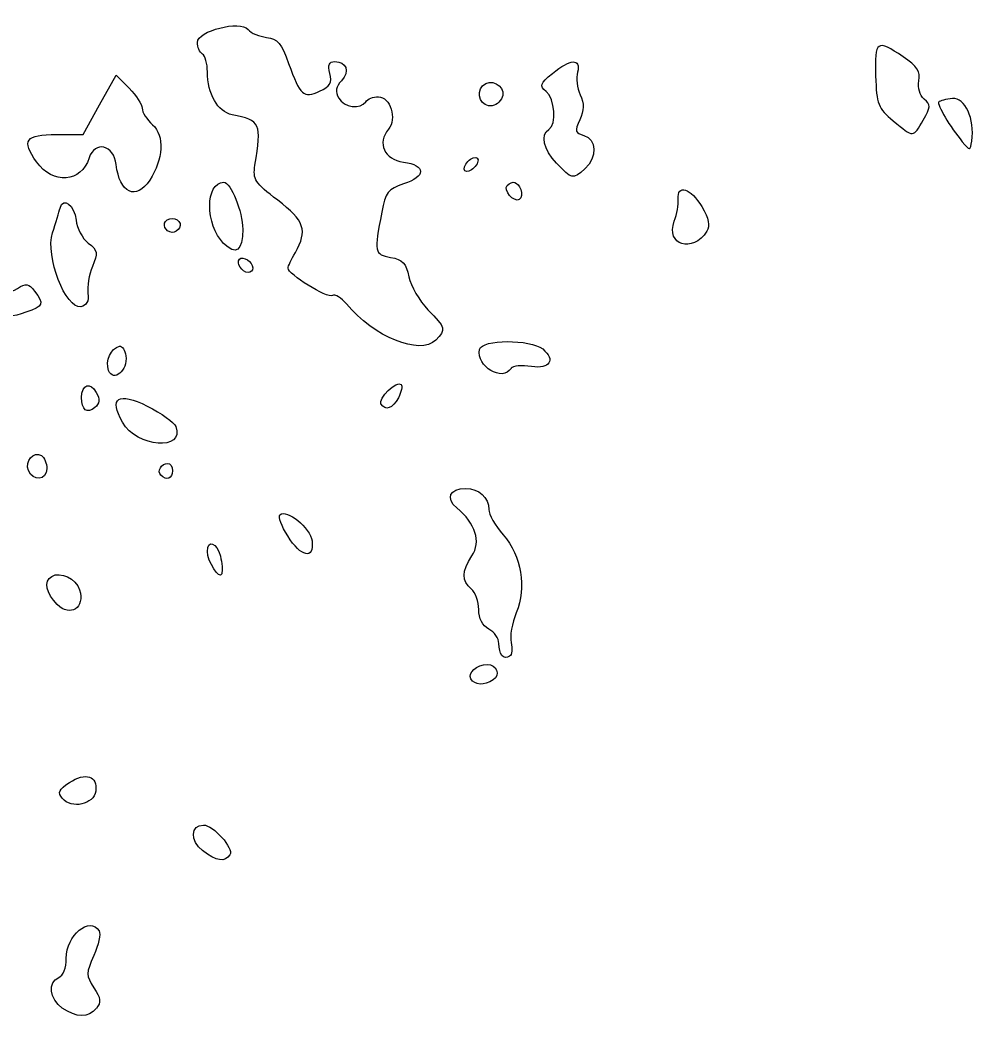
# Model space of a CAD drawing. Header units: centimetres. Extents: x -9.1 to 23.1, y -7.7 to 7.6.
# Drawn here: x 2.427 to 3.668, y -4.583 to -3.286 of the extents above; entities that cross this region are included whole.
import ezdxf

# ---------------------------------------------------------------- set-up
doc = ezdxf.new("R2010")
doc.units = ezdxf.units.CM
doc.header["$MEASUREMENT"] = 0
doc.layers.add('Layer 1', color=7, linetype='Continuous')

msp = doc.modelspace()

# ---------------------------------------------------------------- linework, layer by layer
at = {"layer": 'Layer 1'}
for points, knots in [([(2.96707, -3.70176), (2.98083, -3.688), (2.98044, -3.68647), (2.95704, -3.66231), (2.95704, -3.66231), (2.94588, -3.65079), (2.93474, -3.63156), (2.93228, -3.61956), (2.93228, -3.61956), (2.92868, -3.60196), (2.9241, -3.59709), (2.90849, -3.59429), (2.90849, -3.59429), (2.88741, -3.5905), (2.88683, -3.58759), (2.89687, -3.53567), (2.89687, -3.53567), (2.90187, -3.50982), (2.90529, -3.50539), (2.92525, -3.49889), (2.92525, -3.49889), (2.95472, -3.4893), (2.95463, -3.47458), (2.92509, -3.47036), (2.92509, -3.47036), (2.90016, -3.46682), (2.89064, -3.44581), (2.90572, -3.42763), (2.90572, -3.42763), (2.91695, -3.4141), (2.9081, -3.38545), (2.89269, -3.38545), (2.89269, -3.38545), (2.88579, -3.38545), (2.87832, -3.38837), (2.8761, -3.39198), (2.8761, -3.39198), (2.86959, -3.40251), (2.8479, -3.39949), (2.84096, -3.38708), (2.84096, -3.38708), (2.83636, -3.37887), (2.83737, -3.37256), (2.84454, -3.36463), (2.84454, -3.36463), (2.85568, -3.35233), (2.85126, -3.33973), (2.83581, -3.33973), (2.83581, -3.33973), (2.82845, -3.33973), (2.82674, -3.34391), (2.82954, -3.35507), (2.82954, -3.35507), (2.83259, -3.36722), (2.82983, -3.37203), (2.81619, -3.37824), (2.81619, -3.37824), (2.79521, -3.3878), (2.79071, -3.38379), (2.77595, -3.3424), (2.77595, -3.3424), (2.76661, -3.31622), (2.76136, -3.30997), (2.74731, -3.30832), (2.74731, -3.30832), (2.73784, -3.30721), (2.72702, -3.30259), (2.72325, -3.29805), (2.72325, -3.29805), (2.71292, -3.2856), (2.6573, -3.29966), (2.6573, -3.3147), (2.6573, -3.3147), (2.6573, -3.32085), (2.66024, -3.32771), (2.66383, -3.32993), (2.66383, -3.32993), (2.66742, -3.33215), (2.67036, -3.34247), (2.67036, -3.35287), (2.67036, -3.35287), (2.67036, -3.38179), (2.68365, -3.40494), (2.7025, -3.40885), (2.7025, -3.40885), (2.73956, -3.41655), (2.74093, -3.41957), (2.73213, -3.47444), (2.73213, -3.47444), (2.72919, -3.49279), (2.73221, -3.49738), (2.76166, -3.51987), (2.76166, -3.51987), (2.79658, -3.5465), (2.80095, -3.55943), (2.78466, -3.58792), (2.78466, -3.58792), (2.77953, -3.5969), (2.77522, -3.60605), (2.77509, -3.60826), (2.77509, -3.60826), (2.77465, -3.61588), (2.82636, -3.64794), (2.83273, -3.644), (2.83273, -3.644), (2.83625, -3.64182), (2.84458, -3.64668), (2.85125, -3.65481), (2.85125, -3.65481), (2.88675, -3.698), (2.94657, -3.72225), (2.96706, -3.70176), (2.96706, -3.70176), (2.96706, -3.70176), (2.96707, -3.70176), (2.96707, -3.70176)], [0, 0, 0, 0, 0.0333333, 0.0333333, 0.0333333, 0.0333333, 0.0666667, 0.0666667, 0.0666667, 0.0666667, 0.1, 0.1, 0.1, 0.1, 0.1333333, 0.1333333, 0.1333333, 0.1333333, 0.1666667, 0.1666667, 0.1666667, 0.1666667, 0.2, 0.2, 0.2, 0.2, 0.2333333, 0.2333333, 0.2333333, 0.2333333, 0.2666667, 0.2666667, 0.2666667, 0.2666667, 0.3, 0.3, 0.3, 0.3, 0.3333333, 0.3333333, 0.3333333, 0.3333333, 0.3666667, 0.3666667, 0.3666667, 0.3666667, 0.4, 0.4, 0.4, 0.4, 0.4333333, 0.4333333, 0.4333333, 0.4333333, 0.4666667, 0.4666667, 0.4666667, 0.4666667, 0.5, 0.5, 0.5, 0.5, 0.5333333, 0.5333333, 0.5333333, 0.5333333, 0.5666667, 0.5666667, 0.5666667, 0.5666667, 0.6, 0.6, 0.6, 0.6, 0.6333333, 0.6333333, 0.6333333, 0.6333333, 0.6666667, 0.6666667, 0.6666667, 0.6666667, 0.7, 0.7, 0.7, 0.7, 0.7333333, 0.7333333, 0.7333333, 0.7333333, 0.7666667, 0.7666667, 0.7666667, 0.7666667, 0.8, 0.8, 0.8, 0.8, 0.8333333, 0.8333333, 0.8333333, 0.8333333, 0.8666667, 0.8666667, 0.8666667, 0.8666667, 0.9, 0.9, 0.9, 0.9, 0.9333333, 0.9333333, 0.9333333, 0.9333333, 1, 1, 1, 1]), ([(3.56188, -3.41673), (3.54205, -3.40027), (3.54017, -3.39549), (3.53897, -3.35813), (3.53897, -3.35813), (3.53749, -3.31232), (3.54047, -3.31025), (3.57459, -3.33344), (3.57459, -3.33344), (3.59298, -3.34594), (3.59748, -3.3528), (3.59518, -3.36486), (3.59518, -3.36486), (3.59348, -3.37377), (3.59637, -3.38372), (3.60204, -3.38843), (3.60204, -3.38843), (3.61073, -3.39564), (3.6106, -3.39875), (3.60093, -3.41575), (3.60093, -3.41575), (3.58772, -3.43897), (3.58865, -3.43895), (3.56189, -3.41674), (3.56189, -3.41674), (3.56189, -3.41674), (3.56188, -3.41673), (3.56188, -3.41673)], [0, 0, 0, 0, 0.125, 0.125, 0.125, 0.125, 0.25, 0.25, 0.25, 0.25, 0.375, 0.375, 0.375, 0.375, 0.5, 0.5, 0.5, 0.5, 0.625, 0.625, 0.625, 0.625, 0.75, 0.75, 0.75, 0.75, 1, 1, 1, 1]), ([(3.16109, -3.47912), (3.17729, -3.46446), (3.17659, -3.44014), (3.15985, -3.43576), (3.15985, -3.43576), (3.14821, -3.43271), (3.14757, -3.43033), (3.15437, -3.41541), (3.15437, -3.41541), (3.16004, -3.40297), (3.16019, -3.39436), (3.15493, -3.38283), (3.15493, -3.38283), (3.151, -3.37421), (3.1494, -3.36099), (3.15138, -3.35344), (3.15138, -3.35344), (3.15616, -3.33517), (3.14234, -3.33591), (3.11879, -3.35517), (3.11879, -3.35517), (3.10258, -3.36844), (3.10164, -3.37113), (3.11063, -3.37859), (3.11063, -3.37859), (3.12194, -3.38798), (3.12441, -3.4216), (3.11426, -3.42787), (3.11426, -3.42787), (3.10291, -3.43489), (3.10715, -3.4535), (3.12432, -3.47202), (3.12432, -3.47202), (3.14377, -3.493), (3.1454, -3.49331), (3.1611, -3.47911), (3.1611, -3.47911), (3.1611, -3.47911), (3.16109, -3.47912), (3.16109, -3.47912)], [0, 0, 0, 0, 0.0909091, 0.0909091, 0.0909091, 0.0909091, 0.1818182, 0.1818182, 0.1818182, 0.1818182, 0.2727273, 0.2727273, 0.2727273, 0.2727273, 0.3636364, 0.3636364, 0.3636364, 0.3636364, 0.4545455, 0.4545455, 0.4545455, 0.4545455, 0.5454545, 0.5454545, 0.5454545, 0.5454545, 0.6363636, 0.6363636, 0.6363636, 0.6363636, 0.7272727, 0.7272727, 0.7272727, 0.7272727, 0.8181818, 0.8181818, 0.8181818, 0.8181818, 1, 1, 1, 1]), ([(2.59541, -3.4939), (2.61313, -3.46685), (2.61472, -3.43602), (2.59913, -3.42191), (2.59913, -3.42191), (2.59161, -3.41511), (2.58547, -3.40546), (2.58547, -3.40046), (2.58547, -3.40046), (2.58547, -3.39547), (2.57786, -3.38377), (2.56855, -3.37446), (2.56855, -3.37446), (2.56855, -3.37446), (2.55163, -3.35754), (2.55163, -3.35754), (2.55163, -3.35754), (2.55163, -3.35754), (2.53024, -3.39598), (2.53024, -3.39598), (2.53024, -3.39598), (2.53024, -3.39598), (2.50885, -3.43442), (2.50885, -3.43442), (2.50885, -3.43442), (2.50885, -3.43442), (2.47428, -3.43443), (2.47428, -3.43443), (2.47428, -3.43443), (2.43381, -3.43443), (2.42821, -3.44213), (2.44824, -3.47026), (2.44824, -3.47026), (2.46935, -3.49991), (2.50657, -3.49709), (2.51657, -3.46508), (2.51657, -3.46508), (2.52376, -3.44206), (2.54888, -3.44816), (2.55176, -3.47363), (2.55176, -3.47363), (2.55596, -3.51082), (2.57771, -3.52093), (2.59542, -3.49391), (2.59542, -3.49391), (2.59542, -3.49391), (2.59541, -3.4939), (2.59541, -3.4939)], [0, 0, 0, 0, 0.0769231, 0.0769231, 0.0769231, 0.0769231, 0.1538462, 0.1538462, 0.1538462, 0.1538462, 0.2307692, 0.2307692, 0.2307692, 0.2307692, 0.3076923, 0.3076923, 0.3076923, 0.3076923, 0.3846154, 0.3846154, 0.3846154, 0.3846154, 0.4615385, 0.4615385, 0.4615385, 0.4615385, 0.5384615, 0.5384615, 0.5384615, 0.5384615, 0.6153846, 0.6153846, 0.6153846, 0.6153846, 0.6923077, 0.6923077, 0.6923077, 0.6923077, 0.7692308, 0.7692308, 0.7692308, 0.7692308, 0.8461538, 0.8461538, 0.8461538, 0.8461538, 1, 1, 1, 1]), ([(3.0542, -3.3837), (3.0568, -3.3702), (3.03795, -3.36111), (3.02799, -3.37106), (3.02799, -3.37106), (3.01803, -3.38101), (3.02713, -3.39987), (3.04063, -3.39727), (3.04063, -3.39727), (3.04689, -3.39608), (3.05299, -3.38996), (3.05419, -3.3837), (3.05419, -3.3837), (3.05419, -3.3837), (3.0542, -3.3837), (3.0542, -3.3837)], [0, 0, 0, 0, 0.2, 0.2, 0.2, 0.2, 0.4, 0.4, 0.4, 0.4, 0.6, 0.6, 0.6, 0.6, 1, 1, 1, 1]), ([(3.65163, -3.44393), (3.63598, -3.42523), (3.61804, -3.39498), (3.6209, -3.39213), (3.6209, -3.39213), (3.62231, -3.39073), (3.63036, -3.38875), (3.63879, -3.3878), (3.63879, -3.3878), (3.65515, -3.38591), (3.66815, -3.41456), (3.66383, -3.44299), (3.66383, -3.44299), (3.66189, -3.45577), (3.66155, -3.45579), (3.65163, -3.44394), (3.65163, -3.44394), (3.65163, -3.44394), (3.65163, -3.44393), (3.65163, -3.44393)], [0, 0, 0, 0, 0.1666667, 0.1666667, 0.1666667, 0.1666667, 0.3333333, 0.3333333, 0.3333333, 0.3333333, 0.5, 0.5, 0.5, 0.5, 0.6666667, 0.6666667, 0.6666667, 0.6666667, 1, 1, 1, 1]), ([(3.0216, -3.47074), (3.02323, -3.46584), (3.02078, -3.46339), (3.01589, -3.46503), (3.01589, -3.46503), (3.01118, -3.46659), (3.00603, -3.47174), (3.00446, -3.47646), (3.00446, -3.47646), (3.00283, -3.48136), (3.00528, -3.4838), (3.01017, -3.48217), (3.01017, -3.48217), (3.01489, -3.48061), (3.02003, -3.47546), (3.0216, -3.47074)], [0, 0, 0, 0, 0.2, 0.2, 0.2, 0.2, 0.4, 0.4, 0.4, 0.4, 0.6, 0.6, 0.6, 0.6, 1, 1, 1, 1]), ([(2.71629, -3.55783), (2.71629, -3.53517), (2.70068, -3.4964), (2.69163, -3.49659), (2.69163, -3.49659), (2.66743, -3.49708), (2.66727, -3.55198), (2.69138, -3.5761), (2.69138, -3.5761), (2.70757, -3.5923), (2.71627, -3.58591), (2.71627, -3.55783), (2.71627, -3.55783), (2.71627, -3.55783), (2.71629, -3.55783), (2.71629, -3.55783)], [0, 0, 0, 0, 0.2, 0.2, 0.2, 0.2, 0.4, 0.4, 0.4, 0.4, 0.6, 0.6, 0.6, 0.6, 1, 1, 1, 1]), ([(3.07759, -3.50606), (3.07365, -3.4958), (3.06708, -3.49381), (3.06013, -3.50077), (3.06013, -3.50077), (3.05437, -3.50653), (3.06877, -3.52337), (3.07577, -3.51905), (3.07577, -3.51905), (3.0788, -3.5172), (3.07962, -3.51133), (3.0776, -3.50606), (3.0776, -3.50606), (3.0776, -3.50606), (3.07759, -3.50606), (3.07759, -3.50606)], [0, 0, 0, 0, 0.2, 0.2, 0.2, 0.2, 0.4, 0.4, 0.4, 0.4, 0.6, 0.6, 0.6, 0.6, 1, 1, 1, 1]), ([(3.31955, -3.56034), (3.32398, -3.55332), (3.32203, -3.54384), (3.31297, -3.52832), (3.31297, -3.52832), (3.29898, -3.50436), (3.28057, -3.4986), (3.28231, -3.51873), (3.28231, -3.51873), (3.2829, -3.52558), (3.28063, -3.53843), (3.27727, -3.54729), (3.27727, -3.54729), (3.26545, -3.57837), (3.30122, -3.58942), (3.31955, -3.56035), (3.31955, -3.56035), (3.31955, -3.56035), (3.31955, -3.56034), (3.31955, -3.56034)], [0, 0, 0, 0, 0.1666667, 0.1666667, 0.1666667, 0.1666667, 0.3333333, 0.3333333, 0.3333333, 0.3333333, 0.5, 0.5, 0.5, 0.5, 0.6666667, 0.6666667, 0.6666667, 0.6666667, 1, 1, 1, 1]), ([(2.51496, -3.641), (2.51377, -3.63265), (2.51648, -3.61694), (2.52097, -3.6061), (2.52097, -3.6061), (2.52828, -3.58845), (2.5277, -3.58528), (2.5154, -3.57573), (2.5154, -3.57573), (2.50785, -3.56987), (2.50074, -3.55648), (2.49959, -3.54598), (2.49959, -3.54598), (2.49743, -3.52609), (2.48293, -3.51509), (2.47885, -3.53024), (2.47885, -3.53024), (2.47756, -3.53503), (2.47312, -3.54953), (2.46898, -3.56246), (2.46898, -3.56246), (2.4594, -3.59239), (2.48623, -3.66232), (2.5058, -3.65843), (2.5058, -3.65843), (2.51347, -3.65691), (2.51642, -3.65129), (2.51496, -3.64099), (2.51496, -3.64099), (2.51496, -3.64099), (2.51496, -3.641), (2.51496, -3.641)], [0, 0, 0, 0, 0.1111111, 0.1111111, 0.1111111, 0.1111111, 0.2222222, 0.2222222, 0.2222222, 0.2222222, 0.3333333, 0.3333333, 0.3333333, 0.3333333, 0.4444444, 0.4444444, 0.4444444, 0.4444444, 0.5555556, 0.5555556, 0.5555556, 0.5555556, 0.6666667, 0.6666667, 0.6666667, 0.6666667, 0.7777778, 0.7777778, 0.7777778, 0.7777778, 1, 1, 1, 1]), ([(2.63407, -3.55571), (2.6389, -3.5479), (2.62661, -3.54015), (2.61791, -3.54553), (2.61791, -3.54553), (2.61061, -3.55005), (2.6154, -3.56179), (2.62455, -3.56179), (2.62455, -3.56179), (2.62772, -3.56179), (2.632, -3.55907), (2.63407, -3.55571)], [0, 0, 0, 0, 0.25, 0.25, 0.25, 0.25, 0.5, 0.5, 0.5, 0.5, 1, 1, 1, 1]), ([(2.72925, -3.60791), (2.72925, -3.60021), (2.71651, -3.59196), (2.71183, -3.59664), (2.71183, -3.59664), (2.70715, -3.60132), (2.7154, -3.61405), (2.7231, -3.61405), (2.7231, -3.61405), (2.72648, -3.61405), (2.72925, -3.61129), (2.72925, -3.6079), (2.72925, -3.6079), (2.72925, -3.6079), (2.72925, -3.60791), (2.72925, -3.60791)], [0, 0, 0, 0, 0.2, 0.2, 0.2, 0.2, 0.4, 0.4, 0.4, 0.4, 0.6, 0.6, 0.6, 0.6, 1, 1, 1, 1]), ([(2.4345, -3.66566), (2.45747, -3.65765), (2.45852, -3.65507), (2.44566, -3.63811), (2.44566, -3.63811), (2.43803, -3.62804), (2.43466, -3.6275), (2.42337, -3.63457), (2.42337, -3.63457), (2.41216, -3.64157), (2.40804, -3.64103), (2.39711, -3.63115), (2.39711, -3.63115), (2.38872, -3.62356), (2.37935, -3.62095), (2.37053, -3.62375), (2.37053, -3.62375), (2.35735, -3.62793), (2.35727, -3.62869), (2.36807, -3.64696), (2.36807, -3.64696), (2.38313, -3.67246), (2.40078, -3.67743), (2.43449, -3.66568), (2.43449, -3.66568), (2.43449, -3.66568), (2.4345, -3.66566), (2.4345, -3.66566)], [0, 0, 0, 0, 0.125, 0.125, 0.125, 0.125, 0.25, 0.25, 0.25, 0.25, 0.375, 0.375, 0.375, 0.375, 0.5, 0.5, 0.5, 0.5, 0.625, 0.625, 0.625, 0.625, 0.75, 0.75, 0.75, 0.75, 1, 1, 1, 1]), ([(2.56438, -3.7224), (2.56331, -3.7149), (2.55949, -3.70927), (2.5559, -3.70989), (2.5559, -3.70989), (2.54499, -3.71178), (2.53723, -3.72915), (2.54188, -3.74127), (2.54188, -3.74127), (2.548, -3.75723), (2.56707, -3.74127), (2.56438, -3.7224)], [0, 0, 0, 0, 0.25, 0.25, 0.25, 0.25, 0.5, 0.5, 0.5, 0.5, 1, 1, 1, 1]), ([(3.06505, -3.73858), (3.06712, -3.7352), (3.07905, -3.73414), (3.09156, -3.73619), (3.09156, -3.73619), (3.11556, -3.7401), (3.12347, -3.72774), (3.10614, -3.71344), (3.10614, -3.71344), (3.09026, -3.70034), (3.02685, -3.70077), (3.02417, -3.71398), (3.02417, -3.71398), (3.01967, -3.73619), (3.05383, -3.75676), (3.06506, -3.73859), (3.06506, -3.73859), (3.06506, -3.73859), (3.06505, -3.73858), (3.06505, -3.73858)], [0, 0, 0, 0, 0.1666667, 0.1666667, 0.1666667, 0.1666667, 0.3333333, 0.3333333, 0.3333333, 0.3333333, 0.5, 0.5, 0.5, 0.5, 0.6666667, 0.6666667, 0.6666667, 0.6666667, 1, 1, 1, 1]), ([(2.52589, -3.76992), (2.51817, -3.7555), (2.50676, -3.75949), (2.50676, -3.77661), (2.50676, -3.77661), (2.50676, -3.79277), (2.51379, -3.79809), (2.52398, -3.78964), (2.52398, -3.78964), (2.53029, -3.7844), (2.5308, -3.77911), (2.52589, -3.76992)], [0, 0, 0, 0, 0.25, 0.25, 0.25, 0.25, 0.5, 0.5, 0.5, 0.5, 1, 1, 1, 1]), ([(2.91853, -3.77676), (2.92254, -3.76927), (2.92413, -3.76145), (2.92207, -3.75939), (2.92207, -3.75939), (2.91662, -3.75393), (2.89177, -3.77802), (2.89592, -3.78473), (2.89592, -3.78473), (2.90181, -3.79426), (2.91088, -3.79107), (2.91854, -3.77677), (2.91854, -3.77677), (2.91854, -3.77677), (2.91853, -3.77676), (2.91853, -3.77676)], [0, 0, 0, 0, 0.2, 0.2, 0.2, 0.2, 0.4, 0.4, 0.4, 0.4, 0.6, 0.6, 0.6, 0.6, 1, 1, 1, 1]), ([(2.62923, -3.81424), (2.62717, -3.80888), (2.61049, -3.79696), (2.59216, -3.78775), (2.59216, -3.78775), (2.55439, -3.76878), (2.5419, -3.77691), (2.55989, -3.80875), (2.55989, -3.80875), (2.57833, -3.84139), (2.64158, -3.8464), (2.62924, -3.81424), (2.62924, -3.81424), (2.62924, -3.81424), (2.62923, -3.81424), (2.62923, -3.81424)], [0, 0, 0, 0, 0.2, 0.2, 0.2, 0.2, 0.4, 0.4, 0.4, 0.4, 0.6, 0.6, 0.6, 0.6, 1, 1, 1, 1]), ([(2.46155, -3.86908), (2.46155, -3.86211), (2.45836, -3.85443), (2.45445, -3.85202), (2.45445, -3.85202), (2.44446, -3.84585), (2.4329, -3.85925), (2.43762, -3.87153), (2.43762, -3.87153), (2.44322, -3.88612), (2.46155, -3.88425), (2.46155, -3.8691), (2.46155, -3.8691), (2.46155, -3.8691), (2.46155, -3.86908), (2.46155, -3.86908)], [0, 0, 0, 0, 0.2, 0.2, 0.2, 0.2, 0.4, 0.4, 0.4, 0.4, 0.6, 0.6, 0.6, 0.6, 1, 1, 1, 1]), ([(2.62483, -3.87196), (2.62483, -3.86657), (2.62206, -3.86216), (2.61868, -3.86216), (2.61868, -3.86216), (2.61044, -3.86216), (2.60455, -3.87236), (2.60976, -3.87758), (2.60976, -3.87758), (2.61712, -3.88494), (2.62482, -3.88206), (2.62482, -3.87196), (2.62482, -3.87196), (2.62482, -3.87196), (2.62483, -3.87196), (2.62483, -3.87196)], [0, 0, 0, 0, 0.2, 0.2, 0.2, 0.2, 0.4, 0.4, 0.4, 0.4, 0.6, 0.6, 0.6, 0.6, 1, 1, 1, 1]), ([(3.06518, -4.09516), (3.0632, -4.08726), (3.06616, -4.06981), (3.07177, -4.05639), (3.07177, -4.05639), (3.08561, -4.02327), (3.07878, -3.98272), (3.05471, -3.95498), (3.05471, -3.95498), (3.04447, -3.94318), (3.03609, -3.92834), (3.03609, -3.922), (3.03609, -3.922), (3.03609, -3.90623), (3.02335, -3.89479), (3.00578, -3.89479), (3.00578, -3.89479), (2.98527, -3.89479), (2.9796, -3.90767), (2.9946, -3.92018), (2.9946, -3.92018), (3.01891, -3.94044), (3.0263, -3.96394), (3.01417, -3.98244), (3.01417, -3.98244), (3.00084, -4.00279), (3.00057, -4.01491), (3.01322, -4.02542), (3.01322, -4.02542), (3.01861, -4.02989), (3.02302, -4.0419), (3.02302, -4.05211), (3.02302, -4.05211), (3.02302, -4.06399), (3.02772, -4.07319), (3.03608, -4.07766), (3.03608, -4.07766), (3.04326, -4.08149), (3.04914, -4.08994), (3.04914, -4.0964), (3.04914, -4.0964), (3.04914, -4.11044), (3.05535, -4.11782), (3.06314, -4.11301), (3.06314, -4.11301), (3.06624, -4.11108), (3.06716, -4.10306), (3.06518, -4.09515), (3.06518, -4.09515), (3.06518, -4.09515), (3.06518, -4.09516), (3.06518, -4.09516)], [0, 0, 0, 0, 0.0714286, 0.0714286, 0.0714286, 0.0714286, 0.1428571, 0.1428571, 0.1428571, 0.1428571, 0.2142857, 0.2142857, 0.2142857, 0.2142857, 0.2857143, 0.2857143, 0.2857143, 0.2857143, 0.3571429, 0.3571429, 0.3571429, 0.3571429, 0.4285714, 0.4285714, 0.4285714, 0.4285714, 0.5, 0.5, 0.5, 0.5, 0.5714286, 0.5714286, 0.5714286, 0.5714286, 0.6428571, 0.6428571, 0.6428571, 0.6428571, 0.7142857, 0.7142857, 0.7142857, 0.7142857, 0.7857143, 0.7857143, 0.7857143, 0.7857143, 0.8571429, 0.8571429, 0.8571429, 0.8571429, 1, 1, 1, 1]), ([(2.80634, -3.96293), (2.80427, -3.9461), (2.77297, -3.92069), (2.76461, -3.92905), (2.76461, -3.92905), (2.76226, -3.9314), (2.76679, -3.94377), (2.77468, -3.95653), (2.77468, -3.95653), (2.79181, -3.98425), (2.80941, -3.98781), (2.80635, -3.96293), (2.80635, -3.96293), (2.80635, -3.96293), (2.80634, -3.96293), (2.80634, -3.96293)], [0, 0, 0, 0, 0.2, 0.2, 0.2, 0.2, 0.4, 0.4, 0.4, 0.4, 0.6, 0.6, 0.6, 0.6, 1, 1, 1, 1]), ([(2.68716, -3.9827), (2.68276, -3.96518), (2.67032, -3.96062), (2.67032, -3.97654), (2.67032, -3.97654), (2.67032, -3.98978), (2.686, -4.01433), (2.6889, -4.00563), (2.6889, -4.00563), (2.69016, -4.00184), (2.68938, -3.99153), (2.68717, -3.98271), (2.68717, -3.98271), (2.68717, -3.98271), (2.68716, -3.9827), (2.68716, -3.9827)], [0, 0, 0, 0, 0.2, 0.2, 0.2, 0.2, 0.4, 0.4, 0.4, 0.4, 0.6, 0.6, 0.6, 0.6, 1, 1, 1, 1]), ([(2.50416, -4.02649), (2.49963, -4.01221), (2.47897, -4.00226), (2.46796, -4.00906), (2.46796, -4.00906), (2.45734, -4.01562), (2.46033, -4.03092), (2.47513, -4.04572), (2.47513, -4.04572), (2.49204, -4.06263), (2.51153, -4.04971), (2.50416, -4.02649)], [0, 0, 0, 0, 0.25, 0.25, 0.25, 0.25, 0.5, 0.5, 0.5, 0.5, 1, 1, 1, 1]), ([(3.04182, -4.14362), (3.05175, -4.13733), (3.04635, -4.12334), (3.03407, -4.1235), (3.03407, -4.1235), (3.02061, -4.1235), (3.0081, -4.1347), (3.01278, -4.14227), (3.01278, -4.14227), (3.01813, -4.15093), (3.02946, -4.15146), (3.04183, -4.14363), (3.04183, -4.14363), (3.04183, -4.14363), (3.04182, -4.14362), (3.04182, -4.14362)], [0, 0, 0, 0, 0.2, 0.2, 0.2, 0.2, 0.4, 0.4, 0.4, 0.4, 0.6, 0.6, 0.6, 0.6, 1, 1, 1, 1]), ([(2.52519, -4.28828), (2.52799, -4.26855), (2.51196, -4.26338), (2.49086, -4.27721), (2.49086, -4.27721), (2.47723, -4.28614), (2.47541, -4.29016), (2.48161, -4.29763), (2.48161, -4.29763), (2.49361, -4.3121), (2.5227, -4.30586), (2.52519, -4.28828)], [0, 0, 0, 0, 0.25, 0.25, 0.25, 0.25, 0.5, 0.5, 0.5, 0.5, 1, 1, 1, 1]), ([(2.69963, -4.3711), (2.70481, -4.36271), (2.67795, -4.3324), (2.66533, -4.3324), (2.66533, -4.3324), (2.64846, -4.3324), (2.64765, -4.35316), (2.66402, -4.36574), (2.66402, -4.36574), (2.68194, -4.37952), (2.69336, -4.38124), (2.69963, -4.3711)], [0, 0, 0, 0, 0.25, 0.25, 0.25, 0.25, 0.5, 0.5, 0.5, 0.5, 1, 1, 1, 1]), ([(2.52597, -4.57082), (2.53251, -4.56294), (2.53191, -4.55776), (2.52286, -4.54394), (2.52286, -4.54394), (2.51227, -4.52777), (2.51226, -4.52544), (2.52278, -4.50202), (2.52278, -4.50202), (2.52893, -4.48838), (2.53199, -4.47403), (2.52958, -4.47013), (2.52958, -4.47013), (2.51737, -4.45037), (2.48678, -4.47586), (2.48678, -4.5058), (2.48678, -4.5058), (2.48678, -4.51858), (2.4829, -4.52844), (2.47698, -4.53071), (2.47698, -4.53071), (2.46244, -4.53629), (2.46512, -4.55882), (2.4817, -4.57043), (2.4817, -4.57043), (2.49998, -4.58324), (2.51553, -4.58338), (2.52594, -4.57084), (2.52594, -4.57084), (2.52594, -4.57084), (2.52597, -4.57082), (2.52597, -4.57082)], [0, 0, 0, 0, 0.1111111, 0.1111111, 0.1111111, 0.1111111, 0.2222222, 0.2222222, 0.2222222, 0.2222222, 0.3333333, 0.3333333, 0.3333333, 0.3333333, 0.4444444, 0.4444444, 0.4444444, 0.4444444, 0.5555556, 0.5555556, 0.5555556, 0.5555556, 0.6666667, 0.6666667, 0.6666667, 0.6666667, 0.7777778, 0.7777778, 0.7777778, 0.7777778, 1, 1, 1, 1])]:
    msp.add_open_spline(points, degree=3, knots=knots, dxfattribs=at)

doc.saveas('drawing.dxf')
